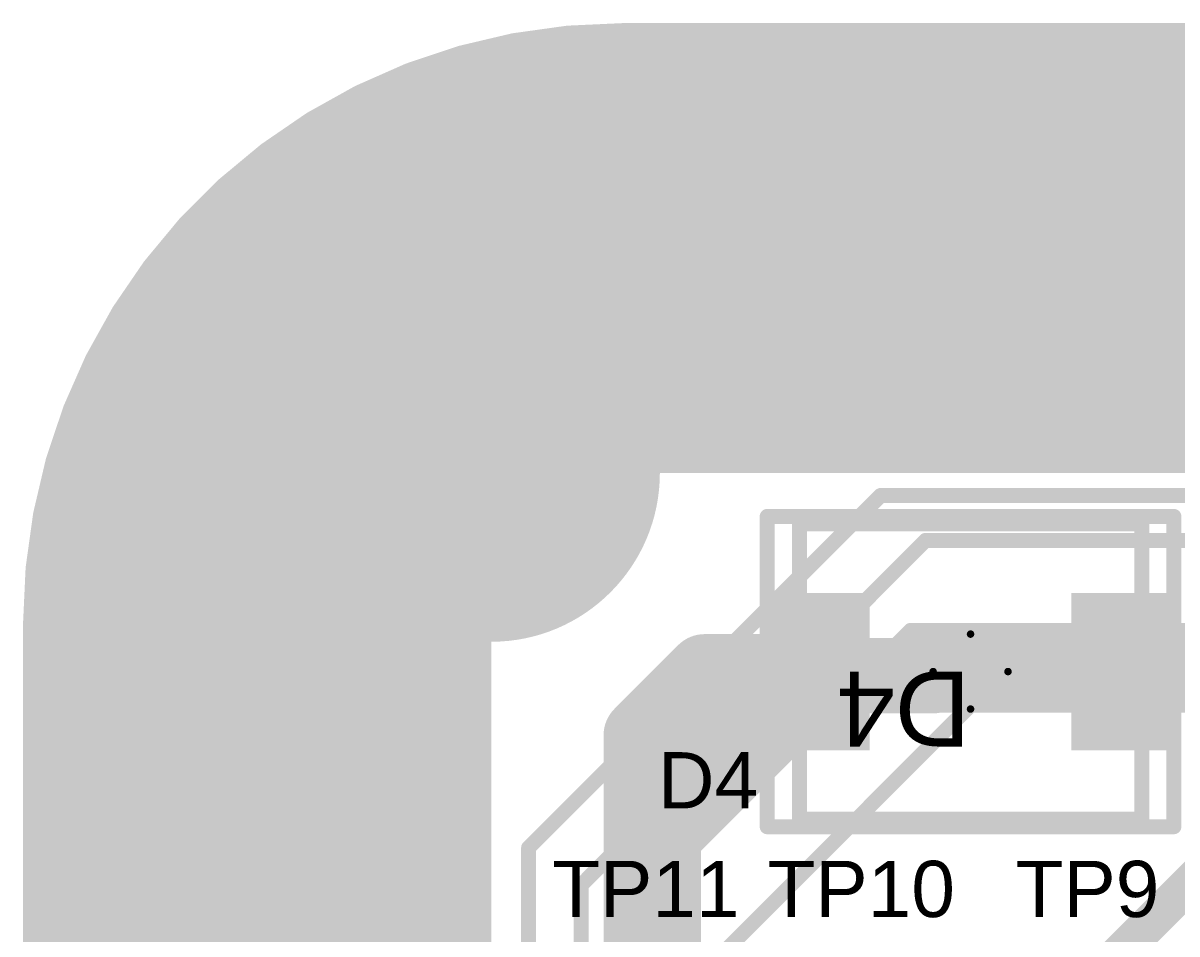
# Model space of a CAD drawing. Header units: inches. Extents: x -3 to 191, y -18 to 93.
# Drawn here: x -3.25 to 12.16, y 80.85 to 93 of the extents above; entities that cross this region are included whole.
import ezdxf

# ---------------------------------------------------------------- set-up
doc = ezdxf.new("R2010")
doc.units = ezdxf.units.IN
for name, color, linetype in [('Bottom Layer', 5, 'Continuous'), ('Bottom Solder', 6, 'Continuous'), ('GND 1', 90, 'Continuous'), ('GND 2', 156, 'Continuous'), ('Mechanical 1', 6, 'Continuous'), ('Multi-Layer', 9, 'Continuous'), ('Pad Holes', 156, 'Continuous'), ('PWR', 16, 'Continuous'), ('Signal L4', 76, 'Continuous'), ('Top 3D Body', 56, 'Continuous'), ('Top Assembly', 216, 'Continuous'), ('Top Component Center', 56, 'Continuous'), ('Top Courtyard', 56, 'Continuous'), ('Top Layer', 1, 'Continuous'), ('Top Overlay', 2, 'Continuous'), ('Top Paste', 8, 'Continuous'), ('Top Solder', 216, 'Continuous'), ('Via Holes', 16, 'Continuous')]:
    doc.layers.add(name, color=color, linetype=linetype)
doc.styles.add('Arial', font='', dxfattribs={"height": 0.2})
doc.styles.get('Arial').set_extended_font_data('Arial')

# ---------------------------------------------------------------- blocks, each defined once
blk = doc.blocks.new('FP_SMBJ_MFG_343')
at = {"layer": 'Top Layer'}
for points in [[(-2.615, 1.05), (-1.345, 1.05), (-1.345, -1.05), (-2.615, -1.05)], [(1.345, 1.05), (2.615, 1.05), (2.615, -1.05), (1.345, -1.05)]]:
    blk.add_hatch(color=1, dxfattribs=at).paths.add_polyline_path(points)
at = {"layer": 'Top Paste'}
for points in [[(-2.615, 1.05), (-1.345, 1.05), (-1.345, -1.05), (-2.615, -1.05)], [(1.345, 1.05), (2.615, 1.05), (2.615, -1.05), (1.345, -1.05)]]:
    blk.add_hatch(color=8, dxfattribs=at).paths.add_polyline_path(points)
at = {"layer": 'Top Solder'}
for points in [[(-2.615, 1.05), (-1.345, 1.05), (-1.345, -1.05), (-2.615, -1.05)], [(1.345, 1.05), (2.615, 1.05), (2.615, -1.05), (1.345, -1.05)]]:
    blk.add_hatch(color=216, dxfattribs=at).paths.add_polyline_path(points)
at = {"layer": 'Top 3D Body'}
for points in [[(-2.285, 1.97, 0.2, 0.2, 0), (-2.285, -1.97, 0.2, 0.2, 0)], [(2.285, 1.97, 0.2, 0.2, 0), (-2.285, 1.97, 0.2, 0.2, 0)], [(2.285, 1.97, 0.2, 0.2, 0), (2.285, -1.97, 0.2, 0.2, 0)], [(2.285, -1.97, 0.2, 0.2, 0), (-2.285, -1.97, 0.2, 0.2, 0)]]:
    blk.add_lwpolyline(points, format="xyseb", dxfattribs=at)
for points in [[(-2.335, 1.97, 0.1, 0.1, 1), (-2.235, 1.97, 0.1, 0.1, 1)], [(-2.335, 1.97, 0.1, 0.1, 1), (-2.235, 1.97, 0.1, 0.1, 1)], [(2.235, 1.97, 0.1, 0.1, 1), (2.335, 1.97, 0.1, 0.1, 1)], [(2.235, 1.97, 0.1, 0.1, 1), (2.335, 1.97, 0.1, 0.1, 1)], [(-2.335, -1.97, 0.1, 0.1, 1), (-2.235, -1.97, 0.1, 0.1, 1)], [(-2.335, -1.97, 0.1, 0.1, 1), (-2.235, -1.97, 0.1, 0.1, 1)], [(2.235, -1.97, 0.1, 0.1, 1), (2.335, -1.97, 0.1, 0.1, 1)], [(2.235, -1.97, 0.1, 0.1, 1), (2.335, -1.97, 0.1, 0.1, 1)]]:
    blk.add_lwpolyline(points, format="xyseb", close=True, dxfattribs=at)
at = {"layer": 'Top Assembly'}
for points in [[(-2.715, 2.07, 0.2, 0.2, 0), (-2.715, -2.07, 0.2, 0.2, 0)], [(2.715, 2.07, 0.2, 0.2, 0), (-2.715, 2.07, 0.2, 0.2, 0)], [(2.715, 2.07, 0.2, 0.2, 0), (2.715, -2.07, 0.2, 0.2, 0)], [(2.715, -2.07, 0.2, 0.2, 0), (-2.715, -2.07, 0.2, 0.2, 0)]]:
    blk.add_lwpolyline(points, format="xyseb", dxfattribs=at)
for points in [[(-2.765, 2.07, 0.1, 0.1, 1), (-2.665, 2.07, 0.1, 0.1, 1)], [(-2.765, 2.07, 0.1, 0.1, 1), (-2.665, 2.07, 0.1, 0.1, 1)], [(2.665, 2.07, 0.1, 0.1, 1), (2.765, 2.07, 0.1, 0.1, 1)], [(2.665, 2.07, 0.1, 0.1, 1), (2.765, 2.07, 0.1, 0.1, 1)], [(-2.765, -2.07, 0.1, 0.1, 1), (-2.665, -2.07, 0.1, 0.1, 1)], [(-2.765, -2.07, 0.1, 0.1, 1), (-2.665, -2.07, 0.1, 0.1, 1)], [(2.665, -2.07, 0.1, 0.1, 1), (2.765, -2.07, 0.1, 0.1, 1)], [(2.665, -2.07, 0.1, 0.1, 1), (2.765, -2.07, 0.1, 0.1, 1)]]:
    blk.add_lwpolyline(points, format="xyseb", close=True, dxfattribs=at)
at = {"layer": 'Top Component Center'}
for points in [[(0, 0.5, 0.1, 0.1, 0), (0, -0.5, 0.1, 0.1, 0)], [(0.5, 0, 0.1, 0.1, 0), (-0.5, 0, 0.1, 0.1, 0)]]:
    blk.add_lwpolyline(points, format="xyseb", dxfattribs=at)
for points in [[(-0.025, 0.5, 0.05, 0.05, 1), (0.025, 0.5, 0.05, 0.05, 1)], [(-0.525, 0, 0.05, 0.05, 1), (-0.475, 0, 0.05, 0.05, 1)], [(0.475, 0, 0.05, 0.05, 1), (0.525, 0, 0.05, 0.05, 1)], [(-0.025, -0.5, 0.05, 0.05, 1), (0.025, -0.5, 0.05, 0.05, 1)]]:
    blk.add_lwpolyline(points, format="xyseb", close=True, dxfattribs=at)
at = {"layer": 'Top Courtyard'}
for points in [[(-2.715, 2.07, 0.2, 0.2, 0), (-2.715, -2.07, 0.2, 0.2, 0)], [(2.715, 2.07, 0.2, 0.2, 0), (-2.715, 2.07, 0.2, 0.2, 0)], [(2.715, 2.07, 0.2, 0.2, 0), (2.715, -2.07, 0.2, 0.2, 0)], [(2.715, -2.07, 0.2, 0.2, 0), (-2.715, -2.07, 0.2, 0.2, 0)]]:
    blk.add_lwpolyline(points, format="xyseb", dxfattribs=at)
for points in [[(-2.765, 2.07, 0.1, 0.1, 1), (-2.665, 2.07, 0.1, 0.1, 1)], [(-2.765, 2.07, 0.1, 0.1, 1), (-2.665, 2.07, 0.1, 0.1, 1)], [(2.665, 2.07, 0.1, 0.1, 1), (2.765, 2.07, 0.1, 0.1, 1)], [(2.665, 2.07, 0.1, 0.1, 1), (2.765, 2.07, 0.1, 0.1, 1)], [(-2.765, -2.07, 0.1, 0.1, 1), (-2.665, -2.07, 0.1, 0.1, 1)], [(-2.765, -2.07, 0.1, 0.1, 1), (-2.665, -2.07, 0.1, 0.1, 1)], [(2.665, -2.07, 0.1, 0.1, 1), (2.765, -2.07, 0.1, 0.1, 1)], [(2.665, -2.07, 0.1, 0.1, 1), (2.765, -2.07, 0.1, 0.1, 1)]]:
    blk.add_lwpolyline(points, format="xyseb", close=True, dxfattribs=at)
at = {"layer": 'Top Overlay'}
for points in [[(-2.285, 1.97, 0.2, 0.2, 0), (-2.285, 1.425, 0.2, 0.2, 0)], [(2.285, 1.97, 0.2, 0.2, 0), (-2.285, 1.97, 0.2, 0.2, 0)], [(2.285, 1.97, 0.2, 0.2, 0), (2.285, 1.425, 0.2, 0.2, 0)], [(-2.285, -1.425, 0.2, 0.2, 0), (-2.285, -1.97, 0.2, 0.2, 0)], [(2.285, -1.425, 0.2, 0.2, 0), (2.285, -1.97, 0.2, 0.2, 0)], [(2.285, -1.97, 0.2, 0.2, 0), (-2.285, -1.97, 0.2, 0.2, 0)]]:
    blk.add_lwpolyline(points, format="xyseb", dxfattribs=at)
for points in [[(-2.335, 1.97, 0.1, 0.1, 1), (-2.235, 1.97, 0.1, 0.1, 1)], [(-2.335, 1.97, 0.1, 0.1, 1), (-2.235, 1.97, 0.1, 0.1, 1)], [(2.235, 1.97, 0.1, 0.1, 1), (2.335, 1.97, 0.1, 0.1, 1)], [(2.235, 1.97, 0.1, 0.1, 1), (2.335, 1.97, 0.1, 0.1, 1)], [(-2.335, 1.425, 0.1, 0.1, 1), (-2.235, 1.425, 0.1, 0.1, 1)], [(2.235, 1.425, 0.1, 0.1, 1), (2.335, 1.425, 0.1, 0.1, 1)], [(-3.075, 0.025, 0.25, 0.25, 1), (-3.325, 0.025, 0.25, 0.25, 1)], [(-3.388, 0.025, 0.125, 0.125, 1), (-3.263, 0.025, 0.125, 0.125, 1)], [(-3.137, 0.025, 0.125, 0.125, 1), (-3.013, 0.025, 0.125, 0.125, 1)], [(-2.335, -1.425, 0.1, 0.1, 1), (-2.235, -1.425, 0.1, 0.1, 1)], [(2.235, -1.425, 0.1, 0.1, 1), (2.335, -1.425, 0.1, 0.1, 1)], [(-2.335, -1.97, 0.1, 0.1, 1), (-2.235, -1.97, 0.1, 0.1, 1)], [(-2.335, -1.97, 0.1, 0.1, 1), (-2.235, -1.97, 0.1, 0.1, 1)], [(2.235, -1.97, 0.1, 0.1, 1), (2.335, -1.97, 0.1, 0.1, 1)], [(2.235, -1.97, 0.1, 0.1, 1), (2.335, -1.97, 0.1, 0.1, 1)]]:
    blk.add_lwpolyline(points, format="xyseb", close=True, dxfattribs=at)
at = {"layer": 'Top Assembly', "style": 'Arial'}
blk.add_text('D4', height=1, dxfattribs=at).set_placement((0, 0))

msp = doc.modelspace()

# ---------------------------------------------------------------- hatches: boundary and pattern name
at = {"layer": 'Bottom Layer'}
for points in [[(186.154, 89.655), (186.562, 89.486), (186.929, 89.241), (187.241, 88.929), (187.486, 88.562), (187.655, 88.154), (187.741, 87.721), (187.741, 87.5), (187.741, 87), (106.73, 87), (106.7, 87.006), (106.7, 87.006), (8.2, 87.006), (8.2, 87.006), (8.17, 87), (0.259, 87), (0.259, 87.5), (0.259, 87.721), (0.345, 88.154), (0.514, 88.562), (0.759, 88.929), (1.071, 89.241), (1.438, 89.486), (1.846, 89.655), (2.279, 89.741), (185.721, 89.741)], [(3, 0.259), (2.279, 0.259), (1.846, 0.345), (1.438, 0.514), (1.071, 0.759), (0.759, 1.071), (0.514, 1.438), (0.345, 1.846), (0.259, 2.279), (0.259, 2.5), (0.259, 87.5), (0.259, 87.721), (0.345, 88.154), (0.514, 88.562), (0.759, 88.929), (1.071, 89.241), (1.438, 89.486), (1.846, 89.655), (2.279, 89.741), (3, 89.741)]]:
    msp.add_hatch(color=5, dxfattribs=at).paths.add_polyline_path(points)
h = msp.add_hatch(color=5, dxfattribs=at)
edge = h.paths.add_edge_path()
edge.add_arc((9.6, 89.1), 0.3, 0, 360)
h = msp.add_hatch(color=5, dxfattribs=at)
edge = h.paths.add_edge_path()
edge.add_arc((3, 87), 2.15, 0, 360)
h = msp.add_hatch(color=5, dxfattribs=at)
edge = h.paths.add_edge_path()
edge.add_arc((3, 88.8), 0.3, 0, 360)
h = msp.add_hatch(color=5, dxfattribs=at)
edge = h.paths.add_edge_path()
edge.add_arc((2.1, 88.559), 0.3, 0, 360)
h = msp.add_hatch(color=5, dxfattribs=at)
edge = h.paths.add_edge_path()
edge.add_arc((3.9, 88.559), 0.3, 0, 360)
h = msp.add_hatch(color=5, dxfattribs=at)
edge = h.paths.add_edge_path()
edge.add_arc((1.441, 87.9), 0.3, 0, 360)
h = msp.add_hatch(color=5, dxfattribs=at)
edge = h.paths.add_edge_path()
edge.add_arc((4.559, 87.9), 0.3, 0, 360)
h = msp.add_hatch(color=5, dxfattribs=at)
edge = h.paths.add_edge_path()
edge.add_arc((9.6, 87.9), 0.3, 0, 360)
h = msp.add_hatch(color=5, dxfattribs=at)
edge = h.paths.add_edge_path()
edge.add_arc((1.2, 87), 0.3, 0, 360)
h = msp.add_hatch(color=5, dxfattribs=at)
edge = h.paths.add_edge_path()
edge.add_arc((4.8, 87), 0.3, 0, 360)
h = msp.add_hatch(color=5, dxfattribs=at)
edge = h.paths.add_edge_path()
edge.add_arc((1.441, 86.1), 0.3, 0, 360)
h = msp.add_hatch(color=5, dxfattribs=at)
edge = h.paths.add_edge_path()
edge.add_arc((4.559, 86.1), 0.3, 0, 360)
h = msp.add_hatch(color=5, dxfattribs=at)
edge = h.paths.add_edge_path()
edge.add_arc((2.1, 85.441), 0.3, 0, 360)
h = msp.add_hatch(color=5, dxfattribs=at)
edge = h.paths.add_edge_path()
edge.add_arc((3.9, 85.441), 0.3, 0, 360)
h = msp.add_hatch(color=5, dxfattribs=at)
edge = h.paths.add_edge_path()
edge.add_arc((3, 85.2), 0.3, 0, 360)
h = msp.add_hatch(color=5, dxfattribs=at)
edge = h.paths.add_edge_path()
edge.add_arc((0.8, 84.4), 0.3, 0, 360)
h = msp.add_hatch(color=5, dxfattribs=at)
edge = h.paths.add_edge_path()
edge.add_arc((8.907, 84.293), 0.3, 0, 360)
h = msp.add_hatch(color=5, dxfattribs=at)
edge = h.paths.add_edge_path()
edge.add_arc((0.8, 81.4), 0.3, 0, 360)
h = msp.add_hatch(color=5, dxfattribs=at)
edge = h.paths.add_edge_path()
edge.add_arc((2.3, 81.4), 0.3, 0, 360)
at = {"layer": 'Bottom Solder'}
h = msp.add_hatch(color=6, dxfattribs=at)
edge = h.paths.add_edge_path()
edge.add_arc((3, 87), 2.252, 0, 360)
at = {"layer": 'GND 1'}
h = msp.add_hatch(color=90, dxfattribs=at)
edge = h.paths.add_edge_path()
edge.add_arc((9.6, 89.1), 0.3, 0, 360)
h = msp.add_hatch(color=90, dxfattribs=at)
edge = h.paths.add_edge_path()
edge.add_arc((3, 87), 2.15, 0, 360)
h = msp.add_hatch(color=90, dxfattribs=at)
edge = h.paths.add_edge_path()
edge.add_arc((3, 88.8), 0.3, 0, 360)
h = msp.add_hatch(color=90, dxfattribs=at)
edge = h.paths.add_edge_path()
edge.add_arc((2.1, 88.559), 0.3, 0, 360)
h = msp.add_hatch(color=90, dxfattribs=at)
edge = h.paths.add_edge_path()
edge.add_arc((3.9, 88.559), 0.3, 0, 360)
h = msp.add_hatch(color=90, dxfattribs=at)
edge = h.paths.add_edge_path()
edge.add_arc((1.441, 87.9), 0.3, 0, 360)
h = msp.add_hatch(color=90, dxfattribs=at)
edge = h.paths.add_edge_path()
edge.add_arc((4.559, 87.9), 0.3, 0, 360)
h = msp.add_hatch(color=90, dxfattribs=at)
edge = h.paths.add_edge_path()
edge.add_arc((9.6, 87.9), 0.3, 0, 360)
h = msp.add_hatch(color=90, dxfattribs=at)
edge = h.paths.add_edge_path()
edge.add_arc((1.2, 87), 0.3, 0, 360)
h = msp.add_hatch(color=90, dxfattribs=at)
edge = h.paths.add_edge_path()
edge.add_arc((4.8, 87), 0.3, 0, 360)
h = msp.add_hatch(color=90, dxfattribs=at)
edge = h.paths.add_edge_path()
edge.add_arc((1.441, 86.1), 0.3, 0, 360)
h = msp.add_hatch(color=90, dxfattribs=at)
edge = h.paths.add_edge_path()
edge.add_arc((4.559, 86.1), 0.3, 0, 360)
h = msp.add_hatch(color=90, dxfattribs=at)
edge = h.paths.add_edge_path()
edge.add_arc((2.1, 85.441), 0.3, 0, 360)
h = msp.add_hatch(color=90, dxfattribs=at)
edge = h.paths.add_edge_path()
edge.add_arc((3.9, 85.441), 0.3, 0, 360)
h = msp.add_hatch(color=90, dxfattribs=at)
edge = h.paths.add_edge_path()
edge.add_arc((3, 85.2), 0.3, 0, 360)
h = msp.add_hatch(color=90, dxfattribs=at)
edge = h.paths.add_edge_path()
edge.add_arc((0.8, 84.4), 0.3, 0, 360)
h = msp.add_hatch(color=90, dxfattribs=at)
edge = h.paths.add_edge_path()
edge.add_arc((8.907, 84.293), 0.3, 0, 360)
h = msp.add_hatch(color=90, dxfattribs=at)
edge = h.paths.add_edge_path()
edge.add_arc((0.8, 81.4), 0.3, 0, 360)
h = msp.add_hatch(color=90, dxfattribs=at)
edge = h.paths.add_edge_path()
edge.add_arc((2.3, 81.4), 0.3, 0, 360)
at = {"layer": 'GND 2'}
h = msp.add_hatch(color=156, dxfattribs=at)
edge = h.paths.add_edge_path()
edge.add_arc((9.6, 89.1), 0.3, 0, 360)
h = msp.add_hatch(color=156, dxfattribs=at)
edge = h.paths.add_edge_path()
edge.add_arc((3, 87), 2.15, 0, 360)
h = msp.add_hatch(color=156, dxfattribs=at)
edge = h.paths.add_edge_path()
edge.add_arc((3, 88.8), 0.3, 0, 360)
h = msp.add_hatch(color=156, dxfattribs=at)
edge = h.paths.add_edge_path()
edge.add_arc((2.1, 88.559), 0.3, 0, 360)
h = msp.add_hatch(color=156, dxfattribs=at)
edge = h.paths.add_edge_path()
edge.add_arc((3.9, 88.559), 0.3, 0, 360)
h = msp.add_hatch(color=156, dxfattribs=at)
edge = h.paths.add_edge_path()
edge.add_arc((1.441, 87.9), 0.3, 0, 360)
h = msp.add_hatch(color=156, dxfattribs=at)
edge = h.paths.add_edge_path()
edge.add_arc((4.559, 87.9), 0.3, 0, 360)
h = msp.add_hatch(color=156, dxfattribs=at)
edge = h.paths.add_edge_path()
edge.add_arc((9.6, 87.9), 0.3, 0, 360)
h = msp.add_hatch(color=156, dxfattribs=at)
edge = h.paths.add_edge_path()
edge.add_arc((1.2, 87), 0.3, 0, 360)
h = msp.add_hatch(color=156, dxfattribs=at)
edge = h.paths.add_edge_path()
edge.add_arc((4.8, 87), 0.3, 0, 360)
h = msp.add_hatch(color=156, dxfattribs=at)
edge = h.paths.add_edge_path()
edge.add_arc((1.441, 86.1), 0.3, 0, 360)
h = msp.add_hatch(color=156, dxfattribs=at)
edge = h.paths.add_edge_path()
edge.add_arc((4.559, 86.1), 0.3, 0, 360)
h = msp.add_hatch(color=156, dxfattribs=at)
edge = h.paths.add_edge_path()
edge.add_arc((2.1, 85.441), 0.3, 0, 360)
h = msp.add_hatch(color=156, dxfattribs=at)
edge = h.paths.add_edge_path()
edge.add_arc((3.9, 85.441), 0.3, 0, 360)
h = msp.add_hatch(color=156, dxfattribs=at)
edge = h.paths.add_edge_path()
edge.add_arc((3, 85.2), 0.3, 0, 360)
h = msp.add_hatch(color=156, dxfattribs=at)
edge = h.paths.add_edge_path()
edge.add_arc((0.8, 84.4), 0.3, 0, 360)
h = msp.add_hatch(color=156, dxfattribs=at)
edge = h.paths.add_edge_path()
edge.add_arc((8.907, 84.293), 0.3, 0, 360)
h = msp.add_hatch(color=156, dxfattribs=at)
edge = h.paths.add_edge_path()
edge.add_arc((0.8, 81.4), 0.3, 0, 360)
h = msp.add_hatch(color=156, dxfattribs=at)
edge = h.paths.add_edge_path()
edge.add_arc((2.3, 81.4), 0.3, 0, 360)
at = {"layer": 'Multi-Layer'}
h = msp.add_hatch(color=9, dxfattribs=at)
edge = h.paths.add_edge_path()
edge.add_arc((3, 87), 2.15, 0, 360)
at = {"layer": 'Pad Holes'}
h = msp.add_hatch(color=7, dxfattribs=at)
edge = h.paths.add_edge_path()
edge.add_arc((3, 87), 1.5, 0, 360)
at = {"layer": 'PWR'}
h = msp.add_hatch(color=16, dxfattribs=at)
edge = h.paths.add_edge_path()
edge.add_arc((9.6, 89.1), 0.3, 0, 360)
h = msp.add_hatch(color=16, dxfattribs=at)
edge = h.paths.add_edge_path()
edge.add_arc((3, 87), 2.15, 0, 360)
h = msp.add_hatch(color=16, dxfattribs=at)
edge = h.paths.add_edge_path()
edge.add_arc((3, 88.8), 0.3, 0, 360)
h = msp.add_hatch(color=16, dxfattribs=at)
edge = h.paths.add_edge_path()
edge.add_arc((2.1, 88.559), 0.3, 0, 360)
h = msp.add_hatch(color=16, dxfattribs=at)
edge = h.paths.add_edge_path()
edge.add_arc((3.9, 88.559), 0.3, 0, 360)
h = msp.add_hatch(color=16, dxfattribs=at)
edge = h.paths.add_edge_path()
edge.add_arc((1.441, 87.9), 0.3, 0, 360)
h = msp.add_hatch(color=16, dxfattribs=at)
edge = h.paths.add_edge_path()
edge.add_arc((4.559, 87.9), 0.3, 0, 360)
h = msp.add_hatch(color=16, dxfattribs=at)
edge = h.paths.add_edge_path()
edge.add_arc((9.6, 87.9), 0.3, 0, 360)
h = msp.add_hatch(color=16, dxfattribs=at)
edge = h.paths.add_edge_path()
edge.add_arc((1.2, 87), 0.3, 0, 360)
h = msp.add_hatch(color=16, dxfattribs=at)
edge = h.paths.add_edge_path()
edge.add_arc((4.8, 87), 0.3, 0, 360)
h = msp.add_hatch(color=16, dxfattribs=at)
edge = h.paths.add_edge_path()
edge.add_arc((1.441, 86.1), 0.3, 0, 360)
h = msp.add_hatch(color=16, dxfattribs=at)
edge = h.paths.add_edge_path()
edge.add_arc((4.559, 86.1), 0.3, 0, 360)
h = msp.add_hatch(color=16, dxfattribs=at)
edge = h.paths.add_edge_path()
edge.add_arc((2.1, 85.441), 0.3, 0, 360)
h = msp.add_hatch(color=16, dxfattribs=at)
edge = h.paths.add_edge_path()
edge.add_arc((3.9, 85.441), 0.3, 0, 360)
h = msp.add_hatch(color=16, dxfattribs=at)
edge = h.paths.add_edge_path()
edge.add_arc((3, 85.2), 0.3, 0, 360)
h = msp.add_hatch(color=16, dxfattribs=at)
edge = h.paths.add_edge_path()
edge.add_arc((0.8, 84.4), 0.3, 0, 360)
h = msp.add_hatch(color=16, dxfattribs=at)
edge = h.paths.add_edge_path()
edge.add_arc((8.907, 84.293), 0.3, 0, 360)
h = msp.add_hatch(color=16, dxfattribs=at)
edge = h.paths.add_edge_path()
edge.add_arc((0.8, 81.4), 0.3, 0, 360)
h = msp.add_hatch(color=16, dxfattribs=at)
edge = h.paths.add_edge_path()
edge.add_arc((2.3, 81.4), 0.3, 0, 360)
at = {"layer": 'Signal L4'}
h = msp.add_hatch(color=76, dxfattribs=at)
edge = h.paths.add_edge_path()
edge.add_arc((9.6, 89.1), 0.3, 0, 360)
h = msp.add_hatch(color=76, dxfattribs=at)
edge = h.paths.add_edge_path()
edge.add_arc((3, 87), 2.15, 0, 360)
h = msp.add_hatch(color=76, dxfattribs=at)
edge = h.paths.add_edge_path()
edge.add_arc((3, 88.8), 0.3, 0, 360)
h = msp.add_hatch(color=76, dxfattribs=at)
edge = h.paths.add_edge_path()
edge.add_arc((2.1, 88.559), 0.3, 0, 360)
h = msp.add_hatch(color=76, dxfattribs=at)
edge = h.paths.add_edge_path()
edge.add_arc((3.9, 88.559), 0.3, 0, 360)
h = msp.add_hatch(color=76, dxfattribs=at)
edge = h.paths.add_edge_path()
edge.add_arc((1.441, 87.9), 0.3, 0, 360)
h = msp.add_hatch(color=76, dxfattribs=at)
edge = h.paths.add_edge_path()
edge.add_arc((4.559, 87.9), 0.3, 0, 360)
h = msp.add_hatch(color=76, dxfattribs=at)
edge = h.paths.add_edge_path()
edge.add_arc((9.6, 87.9), 0.3, 0, 360)
h = msp.add_hatch(color=76, dxfattribs=at)
edge = h.paths.add_edge_path()
edge.add_arc((1.2, 87), 0.3, 0, 360)
h = msp.add_hatch(color=76, dxfattribs=at)
edge = h.paths.add_edge_path()
edge.add_arc((4.8, 87), 0.3, 0, 360)
h = msp.add_hatch(color=76, dxfattribs=at)
edge = h.paths.add_edge_path()
edge.add_arc((1.441, 86.1), 0.3, 0, 360)
h = msp.add_hatch(color=76, dxfattribs=at)
edge = h.paths.add_edge_path()
edge.add_arc((4.559, 86.1), 0.3, 0, 360)
h = msp.add_hatch(color=76, dxfattribs=at)
edge = h.paths.add_edge_path()
edge.add_arc((2.1, 85.441), 0.3, 0, 360)
h = msp.add_hatch(color=76, dxfattribs=at)
edge = h.paths.add_edge_path()
edge.add_arc((3.9, 85.441), 0.3, 0, 360)
h = msp.add_hatch(color=76, dxfattribs=at)
edge = h.paths.add_edge_path()
edge.add_arc((3, 85.2), 0.3, 0, 360)
h = msp.add_hatch(color=76, dxfattribs=at)
edge = h.paths.add_edge_path()
edge.add_arc((0.8, 84.4), 0.3, 0, 360)
h = msp.add_hatch(color=76, dxfattribs=at)
edge = h.paths.add_edge_path()
edge.add_arc((8.907, 84.293), 0.3, 0, 360)
h = msp.add_hatch(color=76, dxfattribs=at)
edge = h.paths.add_edge_path()
edge.add_arc((0.8, 81.4), 0.3, 0, 360)
h = msp.add_hatch(color=76, dxfattribs=at)
edge = h.paths.add_edge_path()
edge.add_arc((2.3, 81.4), 0.3, 0, 360)
at = {"layer": 'Top Layer'}
for points in [[(186.154, 89.655), (186.562, 89.486), (186.929, 89.241), (187.241, 88.929), (187.486, 88.562), (187.655, 88.154), (187.741, 87.721), (187.741, 87.5), (187.741, 87), (0.259, 87), (0.259, 87.5), (0.259, 87.721), (0.345, 88.154), (0.514, 88.562), (0.759, 88.929), (1.071, 89.241), (1.438, 89.486), (1.846, 89.655), (2.279, 89.741), (185.721, 89.741)], [(3, 36.531), (2.871, 36.444), (2.771, 36.296), (2.736, 36.12), (2.771, 35.944), (2.871, 35.796), (3, 35.709), (3, 0.259), (2.279, 0.259), (1.846, 0.345), (1.438, 0.514), (1.071, 0.759), (0.759, 1.071), (0.514, 1.438), (0.345, 1.846), (0.259, 2.279), (0.259, 2.5), (0.259, 87.5), (0.259, 87.721), (0.345, 88.154), (0.514, 88.562), (0.759, 88.929), (1.071, 89.241), (1.438, 89.486), (1.846, 89.655), (2.279, 89.741), (3, 89.741)]]:
    msp.add_hatch(color=1, dxfattribs=at).paths.add_polyline_path(points)
h = msp.add_hatch(color=1, dxfattribs=at)
edge = h.paths.add_edge_path()
edge.add_arc((9.6, 89.1), 0.3, 0, 360)
h = msp.add_hatch(color=1, dxfattribs=at)
edge = h.paths.add_edge_path()
edge.add_arc((3, 87), 2.15, 0, 360)
h = msp.add_hatch(color=1, dxfattribs=at)
edge = h.paths.add_edge_path()
edge.add_arc((3, 88.8), 0.3, 0, 360)
h = msp.add_hatch(color=1, dxfattribs=at)
edge = h.paths.add_edge_path()
edge.add_arc((2.1, 88.559), 0.3, 0, 360)
h = msp.add_hatch(color=1, dxfattribs=at)
edge = h.paths.add_edge_path()
edge.add_arc((3.9, 88.559), 0.3, 0, 360)
h = msp.add_hatch(color=1, dxfattribs=at)
edge = h.paths.add_edge_path()
edge.add_arc((1.441, 87.9), 0.3, 0, 360)
h = msp.add_hatch(color=1, dxfattribs=at)
edge = h.paths.add_edge_path()
edge.add_arc((4.559, 87.9), 0.3, 0, 360)
h = msp.add_hatch(color=1, dxfattribs=at)
edge = h.paths.add_edge_path()
edge.add_arc((9.6, 87.9), 0.3, 0, 360)
h = msp.add_hatch(color=1, dxfattribs=at)
edge = h.paths.add_edge_path()
edge.add_arc((1.2, 87), 0.3, 0, 360)
h = msp.add_hatch(color=1, dxfattribs=at)
edge = h.paths.add_edge_path()
edge.add_arc((4.8, 87), 0.3, 0, 360)
h = msp.add_hatch(color=1, dxfattribs=at)
edge = h.paths.add_edge_path()
edge.add_arc((1.441, 86.1), 0.3, 0, 360)
h = msp.add_hatch(color=1, dxfattribs=at)
edge = h.paths.add_edge_path()
edge.add_arc((4.559, 86.1), 0.3, 0, 360)
h = msp.add_hatch(color=1, dxfattribs=at)
edge = h.paths.add_edge_path()
edge.add_arc((2.1, 85.441), 0.3, 0, 360)
h = msp.add_hatch(color=1, dxfattribs=at)
edge = h.paths.add_edge_path()
edge.add_arc((3.9, 85.441), 0.3, 0, 360)
h = msp.add_hatch(color=1, dxfattribs=at)
edge = h.paths.add_edge_path()
edge.add_arc((3, 85.2), 0.3, 0, 360)
h = msp.add_hatch(color=1, dxfattribs=at)
edge = h.paths.add_edge_path()
edge.add_arc((0.8, 84.4), 0.3, 0, 360)
h = msp.add_hatch(color=1, dxfattribs=at)
edge = h.paths.add_edge_path()
edge.add_arc((8.907, 84.293), 0.3, 0, 360)
h = msp.add_hatch(color=1, dxfattribs=at)
edge = h.paths.add_edge_path()
edge.add_arc((0.8, 81.4), 0.3, 0, 360)
h = msp.add_hatch(color=1, dxfattribs=at)
edge = h.paths.add_edge_path()
edge.add_arc((2.3, 81.4), 0.3, 0, 360)
at = {"layer": 'Top Solder'}
h = msp.add_hatch(color=216, dxfattribs=at)
edge = h.paths.add_edge_path()
edge.add_arc((3, 87), 2.252, 0, 360)
at = {"layer": 'Via Holes'}
h = msp.add_hatch(color=7, dxfattribs=at)
edge = h.paths.add_edge_path()
edge.add_arc((9.6, 89.1), 0.15, 0, 360)
h = msp.add_hatch(color=7, dxfattribs=at)
edge = h.paths.add_edge_path()
edge.add_arc((3, 88.8), 0.15, 0, 360)
h = msp.add_hatch(color=7, dxfattribs=at)
edge = h.paths.add_edge_path()
edge.add_arc((2.1, 88.559), 0.15, 0, 360)
h = msp.add_hatch(color=7, dxfattribs=at)
edge = h.paths.add_edge_path()
edge.add_arc((3.9, 88.559), 0.15, 0, 360)
h = msp.add_hatch(color=7, dxfattribs=at)
edge = h.paths.add_edge_path()
edge.add_arc((1.441, 87.9), 0.15, 0, 360)
h = msp.add_hatch(color=7, dxfattribs=at)
edge = h.paths.add_edge_path()
edge.add_arc((4.559, 87.9), 0.15, 0, 360)
h = msp.add_hatch(color=7, dxfattribs=at)
edge = h.paths.add_edge_path()
edge.add_arc((9.6, 87.9), 0.15, 0, 360)
h = msp.add_hatch(color=7, dxfattribs=at)
edge = h.paths.add_edge_path()
edge.add_arc((1.2, 87), 0.15, 0, 360)
h = msp.add_hatch(color=7, dxfattribs=at)
edge = h.paths.add_edge_path()
edge.add_arc((4.8, 87), 0.15, 0, 360)
h = msp.add_hatch(color=7, dxfattribs=at)
edge = h.paths.add_edge_path()
edge.add_arc((1.441, 86.1), 0.15, 0, 360)
h = msp.add_hatch(color=7, dxfattribs=at)
edge = h.paths.add_edge_path()
edge.add_arc((4.559, 86.1), 0.15, 0, 360)
h = msp.add_hatch(color=7, dxfattribs=at)
edge = h.paths.add_edge_path()
edge.add_arc((2.1, 85.441), 0.15, 0, 360)
h = msp.add_hatch(color=7, dxfattribs=at)
edge = h.paths.add_edge_path()
edge.add_arc((3.9, 85.441), 0.15, 0, 360)
h = msp.add_hatch(color=7, dxfattribs=at)
edge = h.paths.add_edge_path()
edge.add_arc((3, 85.2), 0.15, 0, 360)
h = msp.add_hatch(color=7, dxfattribs=at)
edge = h.paths.add_edge_path()
edge.add_arc((0.8, 84.4), 0.15, 0, 360)
h = msp.add_hatch(color=7, dxfattribs=at)
edge = h.paths.add_edge_path()
edge.add_arc((8.907, 84.293), 0.15, 0, 360)
h = msp.add_hatch(color=7, dxfattribs=at)
edge = h.paths.add_edge_path()
edge.add_arc((0.8, 81.4), 0.15, 0, 360)
h = msp.add_hatch(color=7, dxfattribs=at)
edge = h.paths.add_edge_path()
edge.add_arc((2.3, 81.4), 0.15, 0, 360)

# ---------------------------------------------------------------- linework, layer by layer
at = {"layer": 'Bottom Layer'}
for points in [[(3.5, 82, 0.2, 0.2, 0), (8.2, 86.7, 0.2, 0.2, 0)], [(8.2, 86.7, 0.2, 0.2, 0), (106.7, 86.7, 0.2, 0.2, 0)], [(4.2, 81.5, 0.2, 0.2, 0), (8.8, 86.1, 0.2, 0.2, 0)], [(8.8, 86.1, 0.2, 0.2, 0), (106.3, 86.1, 0.2, 0.2, 0)], [(4.8, 81.1, 0.2, 0.2, 0), (8.6, 84.9, 0.2, 0.2, 0)], [(8.6, 84.9, 0.2, 0.2, 0), (20, 84.9, 0.2, 0.2, 0)], [(5.5, 80, 0.2, 0.2, 0), (9.6, 84.1, 0.2, 0.2, 0)], [(9.6, 84.1, 0.2, 0.2, 0), (20.4, 84.1, 0.2, 0.2, 0)], [(3.5, 46.1, 0.2, 0.2, 0), (3.5, 82, 0.2, 0.2, 0)], [(4.2, 46.4, 0.2, 0.2, 0), (4.2, 81.5, 0.2, 0.2, 0)], [(4.8, 46.9, 0.2, 0.2, 0), (4.8, 81.1, 0.2, 0.2, 0)]]:
    msp.add_lwpolyline(points, format="xyseb", dxfattribs=at)
for points in [[(8.15, 86.7, 0.1, 0.1, 1), (8.25, 86.7, 0.1, 0.1, 1)], [(8.15, 86.7, 0.1, 0.1, 1), (8.25, 86.7, 0.1, 0.1, 1)], [(8.75, 86.1, 0.1, 0.1, 1), (8.85, 86.1, 0.1, 0.1, 1)], [(8.75, 86.1, 0.1, 0.1, 1), (8.85, 86.1, 0.1, 0.1, 1)], [(8.55, 84.9, 0.1, 0.1, 1), (8.65, 84.9, 0.1, 0.1, 1)], [(8.55, 84.9, 0.1, 0.1, 1), (8.65, 84.9, 0.1, 0.1, 1)], [(9.55, 84.1, 0.1, 0.1, 1), (9.65, 84.1, 0.1, 0.1, 1)], [(9.55, 84.1, 0.1, 0.1, 1), (9.65, 84.1, 0.1, 0.1, 1)], [(3.45, 82, 0.1, 0.1, 1), (3.55, 82, 0.1, 0.1, 1)], [(3.45, 82, 0.1, 0.1, 1), (3.55, 82, 0.1, 0.1, 1)], [(4.15, 81.5, 0.1, 0.1, 1), (4.25, 81.5, 0.1, 0.1, 1)], [(4.15, 81.5, 0.1, 0.1, 1), (4.25, 81.5, 0.1, 0.1, 1)], [(4.75, 81.1, 0.1, 0.1, 1), (4.85, 81.1, 0.1, 0.1, 1)], [(4.75, 81.1, 0.1, 0.1, 1), (4.85, 81.1, 0.1, 0.1, 1)]]:
    msp.add_lwpolyline(points, format="xyseb", close=True, dxfattribs=at)
at = {"layer": 'Bottom Solder'}
for points in [[(-0.25, 85.002, 6, 6, -0.414214), (4.75, 90.002, 6, 6, 0)], [(4.75, 90.002, 6, 6, 0), (183.003, 90.002, 6, 6, 0)], [(-0.25, 5, 6, 6, 0), (-0.25, 85.002, 6, 6, 0)]]:
    msp.add_lwpolyline(points, format="xyseb", dxfattribs=at)
for points in [[(3.25, 90.002, 3, 3, 1), (6.25, 90.002, 3, 3, 1)], [(3.25, 90.002, 3, 3, 1), (6.25, 90.002, 3, 3, 1)], [(-1.75, 85.002, 3, 3, 1), (1.25, 85.002, 3, 3, 1)], [(-1.75, 85.002, 3, 3, 1), (1.25, 85.002, 3, 3, 1)]]:
    msp.add_lwpolyline(points, format="xyseb", close=True, dxfattribs=at)
at = {"layer": 'Mechanical 1'}
for points in [[(0, 87.5, 0.254, 0.254, -0.414214), (2.5, 90, 0.254, 0.254, 0)], [(2.5, 90, 0.254, 0.254, 0), (185.5, 90, 0.254, 0.254, 0)], [(0, 2.5, 0.254, 0.254, 0), (0, 87.5, 0.254, 0.254, 0)]]:
    msp.add_lwpolyline(points, format="xyseb", dxfattribs=at)
for points in [[(2.436, 90, 0.127, 0.127, 1), (2.563, 90, 0.127, 0.127, 1)], [(2.436, 90, 0.127, 0.127, 1), (2.563, 90, 0.127, 0.127, 1)], [(-0.064, 87.5, 0.127, 0.127, 1), (0.063, 87.5, 0.127, 0.127, 1)], [(-0.064, 87.5, 0.127, 0.127, 1), (0.063, 87.5, 0.127, 0.127, 1)]]:
    msp.add_lwpolyline(points, format="xyseb", close=True, dxfattribs=at)
at = {"layer": 'PWR'}
for points in [[(5.3, 82.4, 1, 1, 0), (7.2, 84.3, 1, 1, 0)], [(7.2, 84.3, 1, 1, 0), (8.9, 84.3, 1, 1, 0)], [(8.9, 84.3, 1, 1, 0), (8.907, 84.293, 1, 1, 0)], [(8.907, 84.3, 1, 1, 0), (33.69, 84.3, 1, 1, 0)], [(5.3, 78.2, 1, 1, 0), (5.3, 82.4, 1, 1, 0)]]:
    msp.add_lwpolyline(points, format="xyseb", dxfattribs=at)
for points in [[(6.95, 84.3, 0.5, 0.5, 1), (7.45, 84.3, 0.5, 0.5, 1)], [(6.95, 84.3, 0.5, 0.5, 1), (7.45, 84.3, 0.5, 0.5, 1)], [(8.65, 84.3, 0.5, 0.5, 1), (9.15, 84.3, 0.5, 0.5, 1)], [(8.65, 84.3, 0.5, 0.5, 1), (9.15, 84.3, 0.5, 0.5, 1)], [(8.657, 84.3, 0.5, 0.5, 1), (9.157, 84.3, 0.5, 0.5, 1)], [(8.657, 84.293, 0.5, 0.5, 1), (9.157, 84.293, 0.5, 0.5, 1)], [(5.05, 82.4, 0.5, 0.5, 1), (5.55, 82.4, 0.5, 0.5, 1)], [(5.05, 82.4, 0.5, 0.5, 1), (5.55, 82.4, 0.5, 0.5, 1)]]:
    msp.add_lwpolyline(points, format="xyseb", close=True, dxfattribs=at)
at = {"layer": 'Top Layer'}
for points in [[(5, 83.5, 1, 1, 0), (5.85, 84.35, 1, 1, 0)], [(5.85, 84.35, 1, 1, 0), (7.42, 84.35, 1, 1, 0)], [(7.42, 84.35, 1, 1, 0), (7.477, 84.293, 1, 1, 0)], [(7.477, 84.293, 1, 1, 0), (8.907, 84.293, 1, 1, 0)], [(11.38, 84.35, 1, 1, 0), (11.405, 84.325, 1, 1, 0)], [(11.405, 84.325, 1, 1, 0), (13.165, 84.325, 1, 1, 0)], [(5, 80.2, 1, 1, 0), (5, 83.5, 1, 1, 0)], [(11, 80.2, 0.5, 0.5, 0), (13, 82.2, 0.5, 0.5, 0)]]:
    msp.add_lwpolyline(points, format="xyseb", dxfattribs=at)
for points in [[(5.6, 84.35, 0.5, 0.5, 1), (6.1, 84.35, 0.5, 0.5, 1)], [(5.6, 84.35, 0.5, 0.5, 1), (6.1, 84.35, 0.5, 0.5, 1)], [(7.17, 84.35, 0.5, 0.5, 1), (7.67, 84.35, 0.5, 0.5, 1)], [(7.17, 84.35, 0.5, 0.5, 1), (7.67, 84.35, 0.5, 0.5, 1)], [(7.227, 84.293, 0.5, 0.5, 1), (7.727, 84.293, 0.5, 0.5, 1)], [(7.227, 84.293, 0.5, 0.5, 1), (7.727, 84.293, 0.5, 0.5, 1)], [(8.657, 84.293, 0.5, 0.5, 1), (9.157, 84.293, 0.5, 0.5, 1)], [(11.13, 84.35, 0.5, 0.5, 1), (11.63, 84.35, 0.5, 0.5, 1)], [(11.155, 84.325, 0.5, 0.5, 1), (11.655, 84.325, 0.5, 0.5, 1)], [(11.155, 84.325, 0.5, 0.5, 1), (11.655, 84.325, 0.5, 0.5, 1)], [(4.75, 83.5, 0.5, 0.5, 1), (5.25, 83.5, 0.5, 0.5, 1)], [(4.75, 83.5, 0.5, 0.5, 1), (5.25, 83.5, 0.5, 0.5, 1)]]:
    msp.add_lwpolyline(points, format="xyseb", close=True, dxfattribs=at)
at = {"layer": 'Top Solder'}
for points in [[(0, 85.003, 6, 6, -0.414214), (5, 90.003, 6, 6, 0)], [(5, 90.003, 6, 6, 0), (183.003, 90.003, 6, 6, 0)], [(0, 5, 6, 6, 0), (0, 85.003, 6, 6, 0)]]:
    msp.add_lwpolyline(points, format="xyseb", dxfattribs=at)
for points in [[(3.5, 90.003, 3, 3, 1), (6.5, 90.003, 3, 3, 1)], [(3.5, 90.003, 3, 3, 1), (6.5, 90.003, 3, 3, 1)], [(-1.5, 85.003, 3, 3, 1), (1.5, 85.003, 3, 3, 1)], [(-1.5, 85.003, 3, 3, 1), (1.5, 85.003, 3, 3, 1)]]:
    msp.add_lwpolyline(points, format="xyseb", close=True, dxfattribs=at)

# ---------------------------------------------------------------- block references
at = {"rotation": 180}
msp.add_blockref('FP_SMBJ_MFG_343', (9.4, 84.35), dxfattribs=at)

# ---------------------------------------------------------------- texts
at = {"layer": 'Top Overlay', "style": 'Arial'}
for s, p in [('D4', (5.225, 82.525)), ('TP11', (3.813, 81.075)), ('TP10', (6.688, 81.075)), ('TP9', (10, 81.075))]:
    msp.add_text(s, height=0.75, dxfattribs=at).set_placement(p)

doc.saveas('drawing.dxf')
